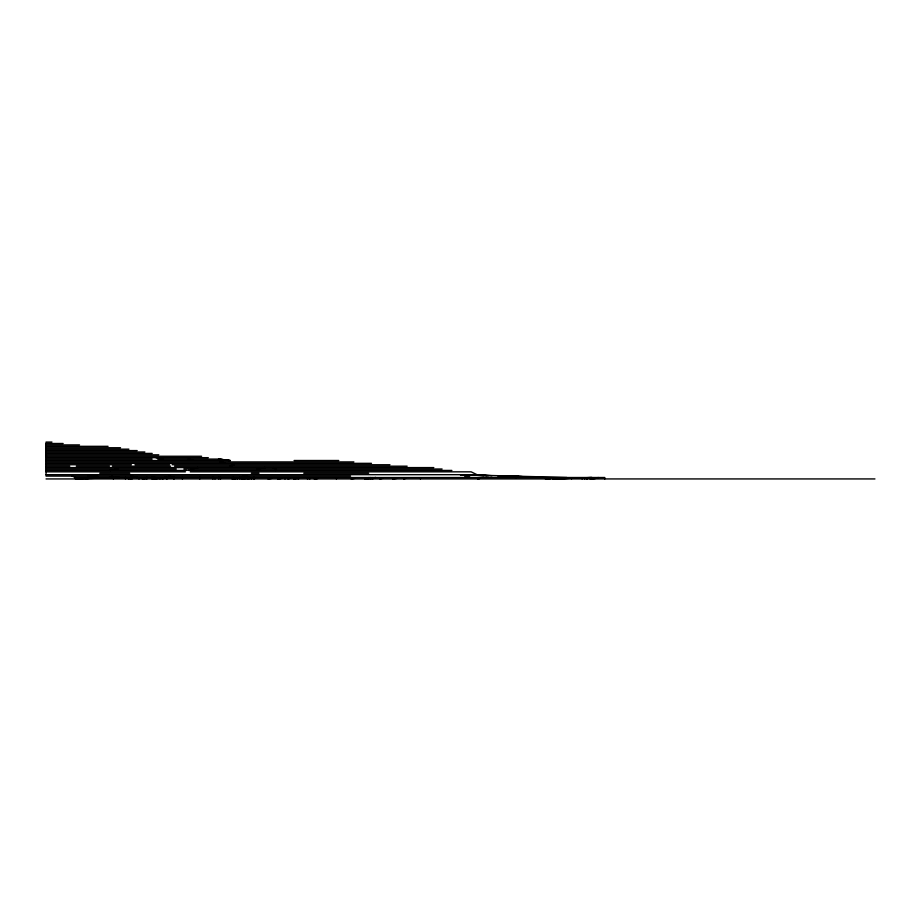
<?xml version="1.0" encoding="UTF-8"?>
<svg xmlns="http://www.w3.org/2000/svg" width="921" height="921" viewBox="0 0 921 921"><rect width="100%" height="100%" fill="white"/><g stroke="black" fill="none" stroke-linecap="round" stroke-linejoin="round"><path stroke-width="1.38" d="M242.016 477.515L242.016 478.932L245.205 476.099L247.622 476.664M241.958 478.932L243.029 476.099L242.914 478.932L242.914 477.515M132.002 478.932L132.163 478.218M247.335 476.099L243.961 478.932L243.029 476.099L241.993 478.46M138.967 478.932L139.232 478.206M284.98 478.932L285.349 478.057M275.632 470.424L276.346 469.008L273.226 467.592M281.515 478.402L277.658 478.932L277.981 478.39M243.029 476.099L243.466 478.932M152.587 477.515L152.587 478.932L153.957 477.515M298.876 478.39L298.312 478.932L299.198 478.057M130.506 478.932L131.243 478.241M242.419 478.932L243.34 478.218M152.587 478.932L154.866 477.515L152.08 477.826M307.418 478.932L308.316 478.39M243.132 478.932L244.088 478.39M230.054 466.176L233.692 464.748M170.201 477.515L166.471 478.932L166.471 477.515L162.234 478.932M159.667 459.084L163.431 457.668M278.499 478.932L280.341 478.39M287.951 478.932L289.873 478.39M403.651 478.932L405.689 478.39M277.658 478.932L279.915 478.367M379.855 478.932L382.468 478.367M191.004 469.008L197.762 467.592M592.053 477.515L552.612 478.932L591.409 477.515L591.409 478.932L598.408 477.515M315.258 478.932L317.803 478.46M110.186 470.424L117.876 469.008M257.27 469.008L265.052 467.592M367.18 478.932L375.71 477.515L364.751 478.932M477.642 478.932L479.576 478.621M351.143 478.932L354.677 478.39M268.023 478.932L271.73 478.39M293.695 478.932L297.713 478.402M558.23 478.932L562.155 478.413M392.622 478.932L396.755 478.402M154.866 478.932L165.527 477.515M232.219 478.932L235.972 478.483M142.352 478.932L146.52 478.46M591.409 478.932L595.645 478.46M85.711 478.552L88.566 478.436M91.26 478.344L113.444 477.515L113.444 478.932L111.694 476.099M546.176 478.932L550.102 478.932M240.45 477.7L243.282 477.642M51.956 442.068L46.05 442.068L46.05 476.099L350.567 476.099M46.05 443.485L63.146 443.485M79.505 444.901L46.05 444.901L46.05 453.408L152.207 453.408M46.05 446.317L108.079 446.317M46.05 447.744L120.536 447.744M46.05 449.16L128.894 449.16M46.05 450.576L137.183 450.576M144.862 451.992L46.05 451.992L46.372 456.252M46.05 454.824L158.78 454.824M46.05 456.252L201.607 456.252M46.05 457.668L208.307 457.668M46.05 459.084L152.115 459.084M157.756 459.084L218.795 459.084L230.066 460.5M46.05 460.5L230.411 460.5L218.795 459.084M294.064 460.5L338.79 460.5M46.05 461.916L353.883 461.916M46.05 463.332L371.497 463.332M46.05 464.748L131.381 464.748M134.961 464.748L169.648 464.748M172.089 464.748L389.94 464.748M46.05 466.176L69.8 466.176M76.282 466.176L109.507 466.176M112.339 466.176L170.535 466.176M174.53 466.176L407.151 466.176M46.05 467.592L178.605 467.592M178.904 467.592L433.814 467.592M46.05 469.008L176.314 469.008M183.843 469.008L442.092 469.008M46.05 470.424L186.744 470.424M187.93 470.424L451.9 470.424M46.05 471.84L185.397 471.84M190.233 471.84L471.161 471.84L476.986 474.683L491.975 475.72M99.779 473.256L129.746 473.256M251.352 473.256L259.008 473.256M303.757 473.256L368.665 473.256M46.05 474.683L476.986 474.683M464.587 476.099L469.745 476.099M498.008 476.099L518.224 476.099M72.137 476.099L75.441 477.515L604.809 477.515L604.809 478.932M46.05 478.932L874.95 478.932M566.841 477.515L460.201 474.683L487.025 475.673M488.418 475.685L464.345 474.683L483.548 475.673M88.025 476.099L97.914 476.652M516.623 476.099L522.276 476.571M544.887 478.494L549.135 478.851M218.519 459.084L229.294 460.5M219.728 461.916L224.494 462.86M155.914 457.668L162.683 459.084M130.678 476.099L137.114 477.515M188.506 459.084L193.295 460.212M241.613 477.515L243.961 478.932M514.482 476.099L515.725 477.987M590.05 478.16L590.05 478.932M587.368 478.218L587.368 478.932M586.907 478.229L586.907 478.932M584.754 478.034L584.754 478.932M582.118 477.999L582.118 478.932M571.538 478.195L571.538 478.932M420.402 478.068L420.402 478.932M372.821 477.515L372.821 478.932M371.002 477.515L371.002 478.932M370.472 477.515L370.472 478.932M369.425 477.515L368.423 478.39L368.423 477.515M336.395 478.16L336.395 478.932M316.076 478.31L316.076 478.932M314.28 478.045L314.28 478.932M309.79 478.183L309.79 478.932M253.816 477.515L253.816 478.344M251.214 478.218L251.214 478.932M249.096 477.515L249.096 478.932M248.14 477.515L248.14 478.932M247.058 478.16L247.047 478.932M245.124 478.103L245.113 478.932M243.063 477.515L243.04 478.932M241.532 478.195L241.532 478.932M239.897 477.515L239.897 478.932M237.583 478.356L237.583 478.932M237.227 478.333L237.227 478.932M235.477 478.149L235.477 478.932M234.487 478.149L234.487 478.932M233.922 478.08L233.957 478.932M233.554 478.333L233.554 478.932M233.174 477.515L233.174 478.932M232.587 478.034L232.587 478.932M232.426 477.999L232.426 478.932M220.545 477.515L220.545 478.932M218.853 477.515L218.853 478.932M215.007 478.172L215.007 478.932M212.901 477.515L212.901 478.932M199.799 477.515L199.799 478.932M182.358 477.515L182.358 478.932M168.198 477.515L168.198 478.275M159.989 478.275L159.989 478.932M154.325 477.515L154.325 478.932M152.667 477.515L152.667 478.839M152.011 477.515L152.011 478.932M146.865 477.515L146.865 478.932M128.986 478.034L128.986 478.932M128.549 478.195L128.549 478.932M125.475 477.515L125.475 478.932M119.362 477.515L75.441 478.932L75.441 477.515M254.61 477.654L254.53 478.932L254.53 477.515L253.321 478.932L254.61 477.654M174.081 477.515L168.865 476.099L174.081 478.932L174.081 477.515"/></g></svg>
